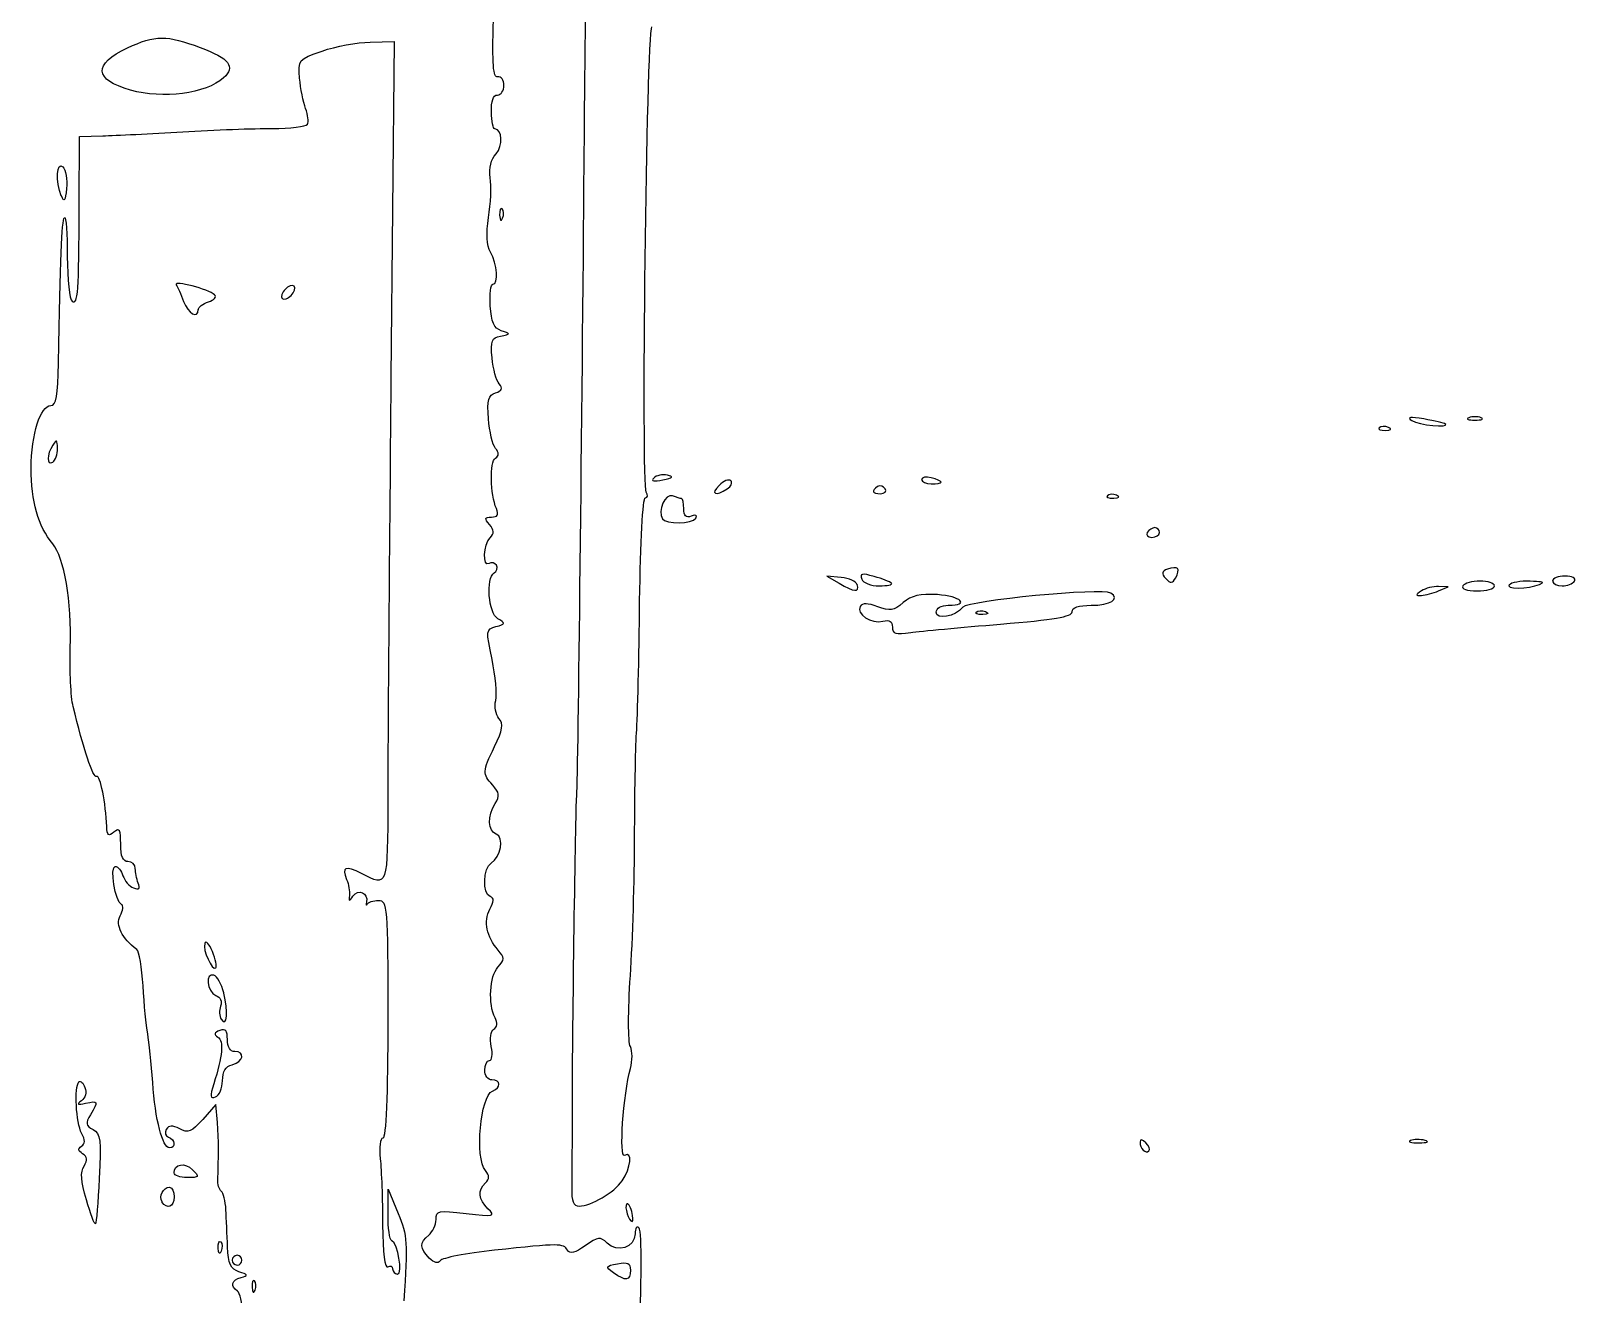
# Model space of a CAD drawing. Extents: x 548 to 695, y 110 to 247.
# Drawn here: x 606.33 to 625.16, y 172.89 to 188.29 of the extents above; entities that cross this region are included whole.
import ezdxf

# ---------------------------------------------------------------- set-up
doc = ezdxf.new("R2010")
doc.units = 0
doc.layers.add('Layer_1', color=7, linetype='CONTINUOUS')

msp = doc.modelspace()

# ---------------------------------------------------------------- linework, layer by layer
at = {"layer": 'Layer_1', "color": 7}
for points in [[(610.465465, 188.153461), (610.755732, 188.159131), (610.717465, 184.062501)], [(607.543257, 187.56754), (607.543143, 187.568702)], [(606.918444, 186.17502), (606.921279, 187.002312), (607.205027, 187.010816)], [(606.701027, 186.276983), (606.700176, 186.277209)], [(612.072737, 186.121049), (612.073871, 186.121049)], [(608.370123, 184.891011), (608.370406, 184.890728)], [(622.874835, 183.454809), (622.874835, 183.455943)], [(623.568557, 183.497329), (623.568699, 183.496479)], [(614.08715, 182.872573), (614.087433, 182.872006)], [(614.816957, 182.705046), (614.816674, 182.704762)], [(616.740406, 182.70703), (616.740406, 182.707597)], [(619.562041, 182.627376), (619.562041, 182.628227)], [(614.432891, 182.349014), (614.433458, 182.350431)], [(616.203921, 181.625499), (616.031008, 181.642507), (616.178976, 181.554917)], [(616.401213, 181.537909), (616.401213, 181.535924)], [(616.818047, 181.55435), (616.818047, 181.554066)], [(624.751965, 181.558602), (624.751824, 181.559735)], [(623.484879, 181.46194), (623.603083, 181.51268), (623.484879, 181.515515)], [(623.484879, 181.461373), (623.484879, 181.46194)], [(617.851417, 181.204072), (617.851417, 181.203222)], [(618.146022, 181.056387), (618.145965, 181.056671)], [(608.542498, 177.063165), (608.542214, 177.06308)], [(608.681395, 176.558202), (608.681112, 176.55857)], [(608.664416, 175.488888), (608.665833, 175.488661)], [(608.602025, 174.97749), (608.585017, 175.196891), (608.424293, 175.016891)], [(623.320809, 174.759846), (623.320809, 174.761206)], [(619.916485, 174.732576), (619.916485, 174.73286)], [(608.075546, 174.363279), (608.075546, 174.363562)], [(607.006857, 174.035877), (607.006063, 174.035877)], [(607.92738, 174.012066), (607.927663, 174.012066)], [(610.682513, 173.861405), (610.685348, 174.167065), (610.806387, 173.871269)], [(608.613761, 173.445987), (608.612627, 173.445987)], [(613.431043, 173.146819), (613.431043, 173.146535)], [(609.05537, 173.047578), (609.056504, 173.047578)]]:
    msp.add_lwpolyline(points, dxfattribs=at)
for points in [[(609.542447, 185.127704)], [(624.002513, 183.573014)], [(606.65383, 183.198557)], [(617.421288, 182.788668)], [(620.083361, 182.17355)], [(620.304293, 181.735483)], [(625.141276, 181.581846)], [(624.165194, 181.521751)], [(613.651521, 173.894173)], [(608.902441, 173.300258)]]:
    msp.add_lwpolyline(points, close=True, dxfattribs=at)
for points in [[(613.123654, 191.648324), (613.106646, 190.655972), (613.081417, 188.313364), (613.066394, 186.442526)], [(612.019644, 187.72954), (611.962951, 187.718202), (611.950762, 187.878643), (611.96777, 188.423461)], [(613.829707, 182.667317), (613.767628, 182.767663), (613.832542, 188.234391), (613.897455, 188.338791)], [(607.50771, 188.082425), (607.844013, 188.240598), (607.986113, 188.241732), (608.39331, 188.088094)], [(609.880025, 188.044894), (610.04245, 188.101871), (610.305817, 188.15091), (610.465465, 188.153461)], [(607.543143, 187.568702), (607.098132, 187.69371), (607.08498, 187.883773), (607.50771, 188.082425)], [(608.39331, 188.088094), (608.748803, 187.95515), (608.828683, 187.851118), (608.678022, 187.717209)], [(609.604498, 187.713666), (609.584655, 187.93817), (609.58749, 187.942422), (609.880025, 188.044894)], [(608.678022, 187.717209), (608.460888, 187.524454), (607.941014, 187.455855), (607.543257, 187.56754)], [(609.678198, 187.343887), (609.648435, 187.422123), (609.615269, 187.588517), (609.604498, 187.713666)], [(612.015392, 187.507871), (612.058479, 187.507871), (612.093628, 187.561162), (612.093628, 187.626076)], [(612.093628, 187.626076), (612.093628, 187.691272), (612.060463, 187.737761), (612.019644, 187.72954)], [(611.941408, 187.300942), (611.938573, 187.435587), (611.964085, 187.507871), (612.015392, 187.507871)], [(609.700876, 187.150847), (609.717883, 187.179194), (609.706545, 187.265367), (609.678198, 187.343887)], [(611.983928, 187.094013), (611.964085, 187.094126), (611.943959, 187.187272), (611.941408, 187.300942)], [(607.205027, 187.010816), (607.360932, 187.016485), (607.800331, 187.036328), (608.181109, 187.060139)], [(608.181109, 187.060139), (608.561887, 187.082816), (609.052592, 187.100957), (609.27154, 187.100674)], [(609.27154, 187.100674), (609.490658, 187.100504), (609.683698, 187.123351), (609.700876, 187.150847)], [(611.998101, 186.791839), (612.086542, 186.889635), (612.076054, 187.093587), (611.983928, 187.094013)], [(606.700176, 186.277209), (606.629877, 186.448989), (606.643767, 186.707395), (606.720019, 186.63188)], [(606.720019, 186.63188), (606.754885, 186.597014), (606.774728, 186.478526), (606.764523, 186.368542)], [(611.927802, 186.499984), (611.910794, 186.619606), (611.936306, 186.72222), (611.998101, 186.791839)], [(611.907959, 186.016252), (611.933471, 186.180945), (611.943109, 186.398532), (611.927802, 186.499984)], [(613.066394, 186.442526), (613.040882, 183.238498), (612.990709, 178.959175), (612.978236, 178.959175)], [(606.764523, 186.368542), (606.75035, 186.21377), (606.735326, 186.193077), (606.701027, 186.276983)], [(606.833121, 184.992803), (606.904271, 184.948866), (606.914192, 185.087764), (606.918444, 186.17502)], [(612.073871, 186.121049), (612.054028, 186.140891), (612.040139, 186.106876), (612.04269, 186.04338)], [(612.078406, 186.007663), (612.095414, 186.050466), (612.09258, 186.10149), (612.072737, 186.121049)], [(606.66446, 184.238532), (606.687137, 185.498249), (606.705846, 185.979742), (606.738728, 186.012539)], [(606.738728, 186.012539), (606.75857, 186.032381), (606.773877, 185.818649), (606.773877, 185.538557)], [(611.930636, 185.591991), (611.883014, 185.676746), (611.875928, 185.813376), (611.907959, 186.016252)], [(612.04269, 186.04338), (612.045524, 185.974498), (612.059698, 185.960324), (612.078406, 186.007663)], [(606.773877, 185.538557), (606.773877, 185.258494), (606.799389, 185.012901), (606.833121, 184.992803)], [(611.959833, 185.200809), (612.030983, 185.200809), (612.012841, 185.445439), (611.930636, 185.591991)], [(608.568548, 185.072712), (608.499099, 185.138759), (608.066447, 185.251578), (608.101682, 185.194602)], [(608.101682, 185.194602), (608.11869, 185.16909), (608.156957, 185.078098), (608.189556, 184.992208)], [(609.490857, 185.179578), (609.448054, 185.165405), (609.401565, 185.118633), (609.387392, 185.076113)], [(609.438983, 185.024239), (609.481786, 185.038413), (609.528274, 185.085184), (609.542447, 185.127704)], [(609.542447, 185.127704), (609.55662, 185.171924), (609.533943, 185.194318), (609.490857, 185.179578)], [(611.927518, 184.937754), (611.919014, 185.082605), (611.933187, 185.200809), (611.959833, 185.200809)], [(608.189556, 184.992208), (608.246249, 184.843389), (608.370123, 184.77394), (608.370123, 184.891011)], [(608.370406, 184.890728), (608.370406, 184.921058), (608.426249, 184.963578), (608.494564, 184.985405)], [(608.494564, 184.985405), (608.562879, 185.008082), (608.596328, 185.04635), (608.568548, 185.072712)], [(609.387392, 185.076113), (609.373219, 185.031609), (609.395896, 185.009499), (609.438983, 185.024239)], [(612.063014, 184.634476), (611.972589, 184.66509), (611.940557, 184.736523), (611.927518, 184.937754)], [(611.950479, 184.301972), (611.930636, 184.511169), (611.944809, 184.546885), (612.05451, 184.568995)], [(612.05451, 184.568995), (612.178101, 184.594507), (612.178384, 184.594507), (612.063014, 184.634476)], [(606.574035, 183.720926), (606.636397, 183.720926), (606.657657, 183.842249), (606.66446, 184.238532)], [(612.036369, 183.984945), (612.001786, 184.026331), (611.963235, 184.169197), (611.950479, 184.301972)], [(610.717465, 184.062501), (610.697622, 181.809354), (610.678913, 179.506687), (610.67863, 178.945427)], [(611.991865, 183.875528), (612.070951, 183.901039), (612.082573, 183.929102), (612.036369, 183.984945)], [(611.906258, 183.559975), (611.88925, 183.791282), (611.903764, 183.847606), (611.991865, 183.875528)], [(606.333373, 182.955997), (606.336208, 183.378331), (606.444491, 183.720926), (606.574035, 183.720926)], [(611.991581, 183.199946), (611.956432, 183.243033), (611.918164, 183.405175), (611.906258, 183.559975)], [(622.761449, 183.450274), (622.741606, 183.430431), (622.775622, 183.416542), (622.839118, 183.419093)], [(622.874835, 183.455943), (622.832032, 183.472951), (622.781008, 183.470117), (622.761449, 183.450274)], [(622.839118, 183.419093), (622.908, 183.421928), (622.922173, 183.436101), (622.874835, 183.454809)], [(623.307345, 183.557707), (623.137833, 183.586054), (623.09588, 183.580384), (623.159376, 183.537865)], [(623.159376, 183.537865), (623.23903, 183.483439), (623.627915, 183.444888), (623.568557, 183.497329)], [(623.568699, 183.496479), (623.554526, 183.507817), (623.437455, 183.536164), (623.307345, 183.557707)], [(623.854545, 183.573014), (623.814009, 183.556006), (623.846041, 183.54325), (623.928529, 183.54325)], [(624.002513, 183.573014), (623.961978, 183.590022), (623.895364, 183.590022), (623.854545, 183.573014)], [(623.928529, 183.54325), (624.009883, 183.54325), (624.043049, 183.557424), (624.002513, 183.573014)], [(606.59572, 183.239376), (606.520318, 183.122872), (606.520318, 182.985676), (606.59572, 183.032447)], [(606.65383, 183.198557), (606.653206, 183.304006), (606.642491, 183.31166), (606.59572, 183.239376)], [(606.59572, 183.032447), (606.628318, 183.05229), (606.654397, 183.127408), (606.65383, 183.198557)], [(612.002296, 182.464951), (611.929162, 182.636447), (611.921792, 183.038683), (611.990957, 183.081458)], [(611.990957, 183.081458), (612.037446, 183.110088), (612.037446, 183.14382), (611.991581, 183.199946)], [(606.596428, 182.034935), (606.419546, 182.245833), (606.329972, 182.558976), (606.333373, 182.955997)], [(614.087433, 182.872006), (614.027055, 182.88618), (613.951937, 182.869512), (613.920189, 182.837991)], [(614.02989, 182.815313), (614.153764, 182.840825), (614.168504, 182.855565), (614.08715, 182.872573)], [(617.303083, 182.842243), (617.237887, 182.85925), (617.184879, 182.847912), (617.184879, 182.819565)], [(613.818369, 182.597301), (613.848416, 182.597301), (613.853235, 182.628765), (613.829707, 182.667317)], [(613.920189, 182.837991), (613.883055, 182.800857), (613.92206, 182.792636), (614.02989, 182.815313)], [(614.715761, 182.748132), (614.608895, 182.641266), (614.672957, 182.61377), (614.816957, 182.705046)], [(614.859761, 182.803975), (614.834249, 182.829487), (614.770753, 182.802728), (614.715761, 182.748132)], [(614.816674, 182.704762), (614.86458, 182.735093), (614.883855, 182.779597), (614.859761, 182.803975)], [(616.64828, 182.733109), (616.566359, 182.682369), (616.581383, 182.646935), (616.685414, 182.646935)], [(616.740406, 182.707597), (616.720564, 182.740762), (616.678328, 182.752384), (616.64828, 182.733109)], [(616.685414, 182.646935), (616.736154, 182.646935), (616.760816, 182.675282), (616.740406, 182.70703)], [(617.184879, 182.819565), (617.184879, 182.790085), (617.23817, 182.765991), (617.303083, 182.765991)], [(617.421288, 182.788668), (617.421288, 182.800006), (617.367997, 182.825235), (617.303083, 182.842243)], [(617.303083, 182.765991), (617.36828, 182.765991), (617.421288, 182.777329), (617.421288, 182.788668)], [(613.74892, 181.34022), (613.757424, 182.054409), (613.787471, 182.597301), (613.818369, 182.597301)], [(614.149994, 182.62029), (614.06212, 182.654022), (613.965742, 182.437172), (614.025553, 182.34051)], [(614.260545, 182.587408), (614.246372, 182.587408), (614.197332, 182.601581), (614.149994, 182.62029)], [(614.286057, 182.462683), (614.286057, 182.531282), (614.274718, 182.587408), (614.260545, 182.587408)], [(619.448655, 182.622557), (619.428813, 182.602715), (619.462828, 182.588825), (619.526324, 182.59166)], [(619.562041, 182.628227), (619.519238, 182.645235), (619.468214, 182.6424), (619.448655, 182.622557)], [(619.526324, 182.59166), (619.595206, 182.594494), (619.60938, 182.608668), (619.562041, 182.627376)], [(611.918674, 182.270211), (611.855461, 182.346463), (611.859713, 182.361487), (611.944186, 182.361487)], [(611.944186, 182.361487), (612.01902, 182.361487), (612.034611, 182.389833), (612.002296, 182.464951)], [(614.025553, 182.34051), (614.068072, 182.271912), (614.389209, 182.279282), (614.432891, 182.349014)], [(614.377899, 182.373109), (614.312702, 182.347597), (614.286057, 182.374356), (614.286057, 182.462683)], [(614.433458, 182.350431), (614.453301, 182.38388), (614.430624, 182.393802), (614.377899, 182.373109)], [(611.913005, 181.79708), (611.833068, 181.747757), (611.845257, 182.029521), (611.927178, 182.11062)], [(611.927178, 182.11062), (611.979052, 182.162494), (611.977351, 182.201329), (611.918674, 182.270211)], [(619.935676, 182.17355), (619.915833, 182.140951), (619.941345, 182.114306), (619.991235, 182.114306)], [(620.027802, 182.232794), (619.997187, 182.232794), (619.955802, 182.207282), (619.935676, 182.17355)], [(619.991235, 182.114306), (620.041975, 182.114306), (620.083361, 182.139817), (620.083361, 182.17355)], [(620.083361, 182.17355), (620.083361, 182.206148), (620.057849, 182.232794), (620.027802, 182.232794)], [(606.809877, 180.763058), (606.826885, 181.343083), (606.739295, 181.86463), (606.596428, 182.034935)], [(612.00258, 181.774403), (611.982737, 181.805301), (611.943335, 181.815222), (611.913005, 181.79708)], [(611.977068, 181.681143), (612.010233, 181.700986), (612.021572, 181.743506), (612.00258, 181.774403)], [(620.183254, 181.72698), (620.108702, 181.69835), (620.103883, 181.674255), (620.160576, 181.61331)], [(620.304293, 181.735483), (620.29012, 181.749657), (620.235128, 181.746822), (620.183254, 181.72698)], [(620.281616, 181.621814), (620.309962, 181.66972), (620.3196, 181.720743), (620.304293, 181.735483)], [(612.020438, 181.122463), (611.905351, 181.190494), (611.872186, 181.616428), (611.977068, 181.681143)], [(616.178976, 181.554917), (616.362095, 181.44635), (616.432677, 181.440964), (616.401213, 181.537909)], [(616.401213, 181.535924), (616.387039, 181.576743), (616.299165, 181.616995), (616.203921, 181.625499)], [(616.604882, 181.637688), (616.458898, 181.679641), (616.429417, 181.673405), (616.455213, 181.606224)], [(616.455213, 181.606224), (616.47222, 181.559452), (616.566898, 181.522885), (616.668378, 181.522885)], [(616.818047, 181.554066), (616.801039, 181.571074), (616.704945, 181.609058), (616.604882, 181.637688)], [(616.668378, 181.522885), (616.767874, 181.522885), (616.835339, 181.537058), (616.818047, 181.55435)], [(620.160576, 181.61331), (620.21897, 181.549814), (620.240797, 181.551798), (620.281616, 181.621814)], [(623.991146, 181.580995), (623.895335, 181.580995), (623.800658, 181.555483), (623.780532, 181.521751)], [(624.165194, 181.521751), (624.165194, 181.55435), (624.086957, 181.580995), (623.991146, 181.580995)], [(624.559635, 181.579578), (624.440296, 181.579578), (624.342784, 181.554066), (624.342784, 181.522035)], [(624.342784, 181.522035), (624.342784, 181.471011), (624.685436, 181.502192), (624.751965, 181.558602)], [(624.751824, 181.559735), (624.765997, 181.571074), (624.678973, 181.579578), (624.559635, 181.579578)], [(625.026472, 181.64109), (624.943134, 181.64109), (624.875102, 181.615578), (624.875102, 181.581846)], [(624.875102, 181.581846), (624.875102, 181.549247), (624.926693, 181.522602), (624.989906, 181.522602)], [(624.989906, 181.522602), (625.053118, 181.522602), (625.12115, 181.548113), (625.141276, 181.581846)], [(625.141276, 181.581846), (625.161118, 181.615294), (625.112362, 181.64109), (625.026472, 181.64109)], [(617.376671, 181.41582), (617.164923, 181.429994), (617.062394, 181.404482), (616.960573, 181.318025)], [(617.509899, 181.285994), (617.778057, 181.285994), (617.66382, 181.397395), (617.376671, 181.41582)], [(619.489077, 181.43538), (619.383345, 181.500576), (617.753225, 181.343537), (617.687291, 181.261616)], [(619.251534, 181.285994), (619.485959, 181.285994), (619.607395, 181.362246), (619.489077, 181.43538)], [(623.27795, 181.461373), (623.199146, 181.41035), (623.199146, 181.404397), (623.27795, 181.407231)], [(623.484879, 181.515515), (623.419682, 181.517386), (623.326706, 181.492838), (623.27795, 181.461373)], [(623.27795, 181.407231), (623.326706, 181.409102), (623.419965, 181.432743), (623.484879, 181.461373)], [(623.780532, 181.521751), (623.757855, 181.486602), (623.829288, 181.462507), (623.95458, 181.462507)], [(623.95458, 181.462507), (624.070517, 181.462507), (624.165194, 181.488019), (624.165194, 181.521751)], [(613.710369, 179.728186), (613.724542, 179.923493), (613.740699, 180.648822), (613.74892, 181.34022)], [(616.43622, 181.271254), (616.380945, 181.181962), (616.576252, 181.055537), (616.714016, 181.091537)], [(616.650236, 181.268419), (616.527213, 181.314907), (616.463433, 181.315757), (616.43622, 181.271254)], [(616.960573, 181.318025), (616.846054, 181.219946), (616.798715, 181.212293), (616.650236, 181.268419)], [(617.361931, 181.202655), (617.361931, 181.251978), (617.422309, 181.285994), (617.509899, 181.285994)], [(617.687291, 181.261616), (617.594315, 181.146529), (617.361931, 181.104293), (617.361931, 181.202655)], [(617.929087, 181.173175), (617.866724, 181.17068), (617.831858, 181.184513), (617.851417, 181.204072)], [(617.851417, 181.203222), (617.87126, 181.223065), (617.922, 181.225899), (617.964803, 181.208891)], [(617.964803, 181.208891), (618.011858, 181.189049), (617.997969, 181.176009), (617.929087, 181.173175)], [(618.145965, 181.056671), (618.800797, 181.109679), (619.018526, 181.147096), (619.018526, 181.206624)], [(619.018526, 181.206624), (619.018526, 181.259631), (619.096195, 181.285994), (619.251534, 181.285994)], [(611.949855, 180.625833), (611.875304, 180.97886), (611.877005, 180.991984), (611.997761, 181.026085)], [(611.997761, 181.026085), (612.112847, 181.0584), (612.114548, 181.066054), (612.020438, 181.122463)], [(616.714016, 181.091537), (616.79537, 181.11138), (616.829669, 181.091849), (616.829669, 181.020954)], [(616.829669, 181.020954), (616.829669, 180.938183), (616.869071, 180.925994), (617.051622, 180.952923)], [(617.051622, 180.952923), (617.173512, 180.969931), (617.666117, 181.017553), (618.146022, 181.056387)], [(606.844743, 180.053206), (606.816397, 180.167159), (606.80194, 180.48651), (606.809877, 180.763058)], [(611.994076, 180.126964), (612.011083, 180.200665), (611.992205, 180.425083), (611.949855, 180.625833)], [(607.131411, 179.19703), (607.090876, 179.171518), (606.967002, 179.541666), (606.844743, 180.053206)], [(612.033194, 179.906712), (611.993792, 179.954334), (611.976217, 180.053546), (611.994076, 180.126964)], [(611.980753, 179.563436), (612.079965, 179.768381), (612.090454, 179.837546), (612.033194, 179.906712)], [(613.687691, 178.456309), (613.687805, 178.96062), (613.69903, 179.532964), (613.710369, 179.728186)], [(611.958076, 179.093934), (611.830517, 179.235099), (611.831367, 179.253241), (611.980753, 179.563436)], [(607.254718, 178.586901), (607.24338, 178.871669), (607.173931, 179.223165), (607.131411, 179.19703)], [(611.987556, 178.868296), (612.045666, 178.961556), (612.04028, 179.002942), (611.958076, 179.093934)], [(610.67863, 178.945427), (610.678148, 177.841928), (610.679877, 177.847597), (610.358797, 178.015124)], [(612.978236, 178.959175), (612.966898, 178.959175), (612.927496, 176.253619), (612.926079, 175.350614)], [(612.001729, 178.49622), (611.898832, 178.535622), (611.892595, 178.714205), (611.987556, 178.868296)], [(607.342025, 178.520287), (607.275411, 178.465011), (607.258403, 178.47805), (607.254718, 178.586901)], [(607.424513, 178.374586), (607.424513, 178.551184), (607.41034, 178.576696), (607.342025, 178.520287)], [(607.513238, 178.160287), (607.450592, 178.160287), (607.424513, 178.223499), (607.424513, 178.374586)], [(611.937666, 178.143194), (612.057855, 178.21491), (612.101792, 178.457783), (612.001729, 178.49622)], [(613.635817, 176.770346), (613.664164, 177.193304), (613.687408, 177.951997), (613.687691, 178.456309)], [(607.601962, 178.076381), (607.601962, 178.122586), (607.561994, 178.160287), (607.513238, 178.160287)], [(611.926328, 177.734126), (611.832217, 177.765591), (611.841288, 178.085537), (611.937666, 178.143194)], [(607.43245, 177.638088), (607.358183, 177.667002), (607.289017, 178.101326), (607.358466, 178.101326)], [(607.358466, 178.101326), (607.390214, 178.101326), (607.43245, 178.050586), (607.452009, 177.988507)], [(607.452009, 177.988507), (607.471852, 177.926428), (607.529679, 177.859531), (607.580986, 177.839972)], [(607.637962, 177.898365), (607.61812, 177.950239), (607.601962, 178.03046), (607.601962, 178.076381)], [(610.358797, 178.015124), (610.163773, 178.116888), (610.110482, 178.095628), (610.17738, 177.942274)], [(607.580986, 177.839972), (607.64845, 177.81446), (607.664041, 177.831468), (607.637962, 177.898365)], [(610.17738, 177.942274), (610.202891, 177.88388), (610.218198, 177.79629), (610.211679, 177.747534)], [(610.254765, 177.73903), (610.317695, 177.83229), (610.44497, 177.778998), (610.418891, 177.670431)], [(607.418277, 177.500041), (607.453143, 177.565238), (607.459096, 177.627317), (607.43245, 177.638088)], [(610.211679, 177.747534), (610.203175, 177.674117), (610.209184, 177.672983), (610.254765, 177.73903)], [(610.418891, 177.670431), (610.410387, 177.630746), (610.413222, 177.618274), (610.427395, 177.642085)], [(610.427395, 177.642085), (610.441569, 177.667597), (610.503364, 177.686306), (610.565726, 177.686306)], [(610.565726, 177.686306), (610.674293, 177.686306), (610.679112, 177.625928), (610.679112, 176.23698)], [(612.023272, 177.081307), (611.883808, 177.240047), (611.845257, 177.432746), (611.923493, 177.579071)], [(611.923493, 177.579071), (611.976217, 177.677433), (611.977068, 177.717402), (611.926328, 177.734126)], [(607.621521, 177.088535), (607.43897, 177.221764), (607.357616, 177.386769), (607.418277, 177.500041)], [(608.542214, 177.06308), (608.504797, 177.157191), (608.462561, 177.202261), (608.448104, 177.163427)], [(607.696639, 176.644857), (607.682466, 176.868794), (607.649301, 177.068353), (607.621521, 177.088535)], [(608.448104, 177.163427), (608.419474, 177.086891), (608.54023, 176.822362), (608.583883, 176.865874)], [(608.583883, 176.865874), (608.598057, 176.880047), (608.578214, 176.969339), (608.542498, 177.063165)], [(612.020438, 176.873528), (612.105477, 176.967354), (612.105761, 176.988047), (612.023272, 177.081307)], [(611.986139, 176.256709), (611.901099, 176.421969), (611.919808, 176.762409), (612.020438, 176.873528)], [(607.753332, 176.060381), (607.736324, 176.157893), (607.710246, 176.421005), (607.696639, 176.644857)], [(608.559506, 176.776271), (608.451222, 176.812271), (608.474183, 176.571609), (608.582183, 176.529657)], [(608.681112, 176.55857), (608.652765, 176.665436), (608.598907, 176.763231), (608.559506, 176.776271)], [(613.635194, 175.905326), (613.606847, 175.958901), (613.606847, 176.341861), (613.635817, 176.770346)], [(608.582183, 176.529657), (608.639159, 176.50698), (608.662687, 176.455956), (608.641143, 176.399546)], [(608.649647, 176.237405), (608.718246, 176.128554), (608.738655, 176.336617), (608.681395, 176.558202)], [(608.641143, 176.399546), (608.621301, 176.347956), (608.624135, 176.275106), (608.649647, 176.237405)], [(608.630967, 176.100378), (608.562085, 176.074866), (608.556416, 176.052756), (608.60829, 176.020157)], [(608.724794, 175.990394), (608.724794, 176.099244), (608.702117, 176.127307), (608.630967, 176.100378)], [(610.679112, 176.23698), (610.679112, 175.312035), (610.656435, 174.787625), (610.620151, 174.787625)], [(611.940784, 175.90578), (611.920942, 176.002724), (611.935115, 176.093433), (611.971965, 176.116394)], [(611.971965, 176.116394), (612.012784, 176.141906), (612.017887, 176.194063), (611.986139, 176.256709)], [(607.813994, 175.468819), (607.796986, 175.696724), (607.770907, 175.962784), (607.753332, 176.060381)], [(608.60829, 176.020157), (608.682841, 175.974236), (608.6664, 175.786866), (608.558117, 175.44892)], [(608.813518, 175.844409), (608.758526, 175.844409), (608.724794, 175.899969), (608.724794, 175.990394)], [(611.918107, 175.735417), (611.950139, 175.735417), (611.960627, 175.811386), (611.940784, 175.90578)], [(613.637065, 175.638869), (613.662576, 175.732696), (613.662576, 175.852318), (613.635194, 175.905326)], [(608.784038, 175.683969), (608.921518, 175.719969), (608.944479, 175.844409), (608.813518, 175.844409)], [(611.860564, 175.617213), (611.860564, 175.682126), (611.886076, 175.735417), (611.918107, 175.735417)], [(608.665833, 175.488661), (608.665833, 175.603181), (608.70155, 175.662425), (608.784038, 175.683969)], [(611.949288, 175.499008), (611.899965, 175.499008), (611.860564, 175.551732), (611.860564, 175.617213)], [(613.565915, 174.577918), (613.494482, 174.533981), (613.548907, 175.327597), (613.637065, 175.638869)], [(606.948463, 174.847776), (606.880432, 174.974769), (606.856337, 175.415754), (606.914164, 175.473524)], [(606.914164, 175.473524), (606.934006, 175.493367), (606.967172, 175.462186), (606.988998, 175.405493)], [(606.988998, 175.405493), (607.011676, 175.344831), (606.994668, 175.278217), (606.945912, 175.243918)], [(608.019789, 174.670214), (607.934466, 174.670214), (607.845175, 175.015786), (607.813994, 175.468819)], [(608.558117, 175.44892), (608.508794, 175.294431), (608.512762, 175.266369), (608.580794, 175.292731)], [(608.580794, 175.292731), (608.626715, 175.309739), (608.664416, 175.398746), (608.664416, 175.488888)], [(611.869351, 174.392617), (611.739524, 174.54909), (611.806139, 175.304976), (611.954957, 175.362094)], [(611.954957, 175.362094), (612.064091, 175.404047), (612.059272, 175.499008), (611.949288, 175.499008)], [(612.926079, 175.350614), (612.925455, 174.830031), (612.923244, 174.304261), (612.920409, 174.182258)], [(606.945912, 175.243918), (606.8844, 175.200265), (606.897156, 175.192894), (606.996369, 175.214721)], [(606.996369, 175.214721), (607.150573, 175.248454), (607.155392, 175.237398), (607.055613, 175.073556)], [(607.055613, 175.073556), (606.992967, 174.971509), (606.997786, 174.943446), (607.087077, 174.892989)], [(608.143663, 174.901238), (608.055222, 174.948576), (608.012419, 174.946876), (607.980104, 174.895569)], [(608.424293, 175.016891), (608.288797, 174.865238), (608.24486, 174.847096), (608.143663, 174.901238)], [(608.607695, 174.290117), (608.619033, 174.545235), (608.619033, 174.77005), (608.602025, 174.97749)], [(606.945969, 174.68932), (606.993024, 174.718233), (606.993591, 174.763304), (606.948463, 174.847776)], [(607.087077, 174.892989), (607.179487, 174.840548), (607.188841, 174.767414), (607.163896, 174.2976)], [(607.980104, 174.895569), (607.957427, 174.856734), (607.968765, 174.814498), (608.005616, 174.801742)], [(608.005616, 174.801742), (608.08782, 174.773395), (608.099726, 174.670214), (608.019789, 174.670214)], [(610.620151, 174.787625), (610.586135, 174.787625), (610.571962, 174.681326), (610.587269, 174.536192)], [(619.916485, 174.73286), (619.873965, 174.77538), (619.846469, 174.778781), (619.846469, 174.741364)], [(623.143361, 174.758712), (623.103392, 174.741704), (623.14903, 174.730082), (623.247959, 174.730365)], [(623.320809, 174.761206), (623.263266, 174.77538), (623.183329, 174.77538), (623.143361, 174.758712)], [(623.247959, 174.730365), (623.345471, 174.731613), (623.378353, 174.744539), (623.320809, 174.759846)], [(606.960142, 174.598611), (606.904016, 174.633761), (606.89948, 174.660973), (606.945969, 174.68932)], [(606.97715, 174.447524), (607.023921, 174.522643), (607.019669, 174.561477), (606.960142, 174.598611)], [(613.537569, 174.268913), (613.643868, 174.420567), (613.663143, 174.638608), (613.565915, 174.577918)], [(619.846469, 174.741364), (619.846469, 174.662277), (619.916485, 174.592545), (619.955887, 174.631946)], [(619.955887, 174.631946), (619.972895, 174.648954), (619.955263, 174.694025), (619.916485, 174.732576)], [(607.006063, 174.035877), (606.938882, 174.262932), (606.931228, 174.373569), (606.97715, 174.447524)], [(608.075546, 174.363562), (608.075546, 174.47383), (608.207074, 174.497357), (608.300901, 174.403531)], [(608.300901, 174.403531), (608.389058, 174.315373), (608.383956, 174.30772), (608.235987, 174.30772)], [(610.587269, 174.536192), (610.601443, 174.397861), (610.615616, 174.036954), (610.61675, 173.734072)], [(611.868728, 174.242381), (611.920318, 174.293972), (611.920318, 174.331106), (611.869351, 174.392617)], [(607.163896, 174.2976), (607.146888, 174.003052), (607.127046, 173.753773), (607.117124, 173.743682)], [(607.927663, 174.012066), (607.884576, 174.081798), (607.941836, 174.189515), (608.019789, 174.189515)], [(608.019789, 174.189515), (608.050403, 174.189515), (608.075348, 174.136224), (608.075348, 174.07131)], [(608.235987, 174.30772), (608.14783, 174.30772), (608.075546, 174.333231), (608.075546, 174.363279)], [(608.650214, 174.142148), (608.624702, 174.161991), (608.604576, 174.227754), (608.607695, 174.290117)], [(611.900192, 173.928472), (611.783121, 174.045543), (611.772917, 174.14674), (611.868728, 174.242381)], [(613.010268, 173.960306), (613.156252, 173.960306), (613.436117, 174.124148), (613.537569, 174.268913)], [(607.117124, 173.743682), (607.105786, 173.732343), (607.057597, 173.865005), (607.006857, 174.035877)], [(608.075348, 174.07131), (608.075348, 173.946586), (607.989175, 173.912003), (607.92738, 174.012066)], [(608.706624, 173.915093), (608.700954, 174.020825), (608.676576, 174.123156), (608.650214, 174.142148)], [(612.920409, 174.182258), (612.917915, 174.018416), (612.940252, 173.960306), (613.010268, 173.960306)], [(613.651521, 173.894173), (613.634513, 173.960504), (613.606734, 174.001606), (613.590576, 173.985449)], [(608.726466, 173.46223), (608.720797, 173.605663), (608.712293, 173.809332), (608.706624, 173.915093)], [(610.729002, 173.536044), (610.700655, 173.547383), (610.680813, 173.693367), (610.682513, 173.861405)], [(610.806387, 173.871269), (610.917506, 173.599143), (610.923175, 173.513707), (610.875836, 172.806435)], [(611.267726, 173.796661), (611.267726, 173.904945), (611.293238, 173.910331), (611.634019, 173.870929)], [(611.634019, 173.870929), (611.97806, 173.830961), (611.994217, 173.834362), (611.900192, 173.928472)], [(613.590576, 173.985449), (613.558545, 173.953417), (613.616088, 173.773417), (613.657191, 173.773417)], [(613.657191, 173.773417), (613.671364, 173.773417), (613.668529, 173.827559), (613.651521, 173.894173)], [(610.61675, 173.734072), (610.619244, 173.382803), (610.642261, 173.196624), (610.679395, 173.219953)], [(611.179002, 173.606173), (611.227757, 173.646709), (611.267726, 173.732315), (611.267726, 173.796661)], [(613.621191, 170.936306), (613.703962, 170.987329), (613.817632, 173.60212), (613.741096, 173.692233)], [(613.741096, 173.692233), (613.715584, 173.723981), (613.693474, 173.69348), (613.693474, 173.622217)], [(608.612627, 173.445987), (608.610132, 173.50835), (608.623965, 173.543216), (608.643808, 173.523657)], [(608.649477, 173.410271), (608.629635, 173.363216), (608.616595, 173.377106), (608.613761, 173.445987)], [(608.643808, 173.523657), (608.66365, 173.503814), (608.666485, 173.453074), (608.649477, 173.410271)], [(608.865364, 173.16017), (608.762183, 173.193619), (608.73497, 173.252296), (608.726466, 173.46223)], [(610.796183, 173.131795), (610.864781, 173.131795), (610.801852, 173.506989), (610.729002, 173.536044)], [(611.184671, 173.32611), (611.067317, 173.443465), (611.065899, 173.512063), (611.179002, 173.606173)], [(612.868734, 173.423225), (612.817143, 173.506847), (612.781427, 173.506847), (611.978032, 173.421354)], [(613.086151, 173.476517), (612.959443, 173.386375), (612.900482, 173.371918), (612.868734, 173.423225)], [(613.351757, 173.508548), (613.268702, 173.591603), (613.243191, 173.588485), (613.086151, 173.476517)], [(613.693474, 173.622217), (613.693474, 173.456391), (613.47634, 173.384107), (613.351757, 173.508548)], [(608.843197, 173.359502), (608.810598, 173.359502), (608.783953, 173.333991), (608.783953, 173.300258)], [(608.783953, 173.300258), (608.783953, 173.26766), (608.809465, 173.241014), (608.843197, 173.241014)], [(608.902441, 173.300258), (608.902441, 173.332857), (608.876929, 173.359502), (608.843197, 173.359502)], [(608.843197, 173.241014), (608.875795, 173.241014), (608.902441, 173.266526), (608.902441, 173.300258)], [(611.317899, 173.293512), (611.292387, 173.253827), (611.245332, 173.265165), (611.184671, 173.32611)], [(611.978032, 173.421354), (611.6364, 173.385071), (611.339357, 173.327528), (611.317899, 173.293512)], [(613.431043, 173.146535), (613.328145, 173.221937), (613.33098, 173.228457), (613.478948, 173.256803)], [(613.478948, 173.256803), (613.603672, 173.27948), (613.636271, 173.265307), (613.636271, 173.176866)], [(608.846372, 172.924044), (608.755096, 172.980454), (608.776356, 173.060391), (608.890876, 173.091005)], [(608.890876, 173.091005), (608.980167, 173.113682), (608.976765, 173.124454), (608.865364, 173.16017)], [(609.056504, 173.047578), (609.036661, 173.06742), (609.022772, 173.033405), (609.025323, 172.969909)], [(610.679395, 173.219953), (610.711994, 173.239795), (610.738639, 173.228457), (610.738639, 173.194441)], [(610.738639, 173.194441), (610.738639, 173.159858), (610.764151, 173.131795), (610.796183, 173.131795)], [(613.636271, 173.176866), (613.636271, 173.046189), (613.579861, 173.037969), (613.431043, 173.146819)], [(608.905616, 172.652202), (608.905616, 172.781461), (608.880104, 172.903918), (608.846372, 172.924044)], [(609.025323, 172.969909), (609.028157, 172.901027), (609.042331, 172.886854), (609.061039, 172.934192)], [(609.061039, 172.934192), (609.078047, 172.976995), (609.075213, 173.028019), (609.05537, 173.047578)]]:
    msp.add_open_spline(points, degree=3, dxfattribs=at)

doc.saveas('drawing.dxf')
